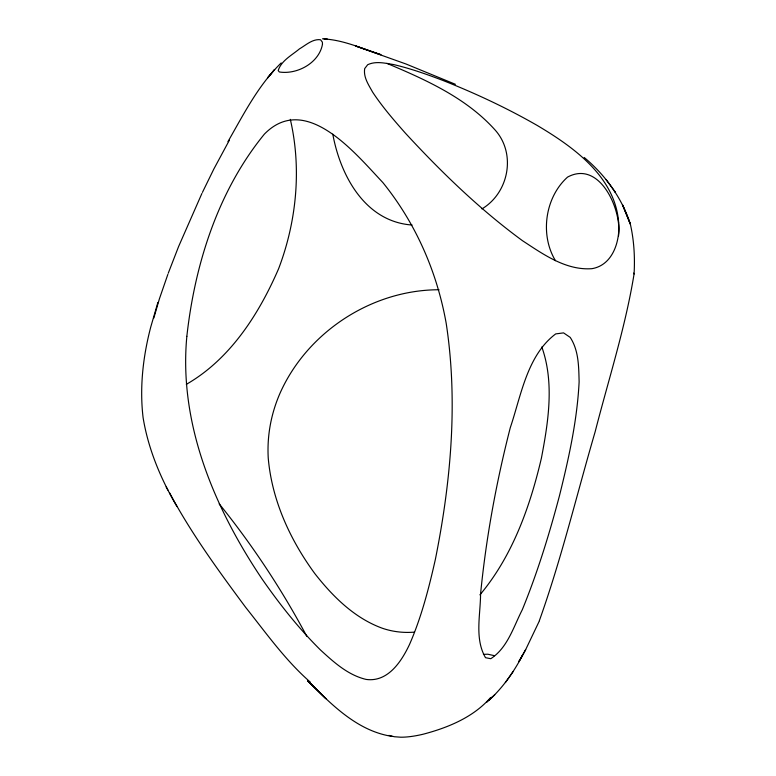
<?xml version="1.0" encoding="UTF-8"?>
<svg xmlns="http://www.w3.org/2000/svg" width="776" height="776" viewBox="0 0 776 776"><rect width="100%" height="100%" fill="white"/><g stroke="black" fill="none" stroke-linecap="round" stroke-linejoin="round"><path stroke-width="1.16" d="M618.52 235.875C622.148 210.199 599.877 159.594 567.557 177.103C544.995 197.385 539.757 234.808 555.471 260.707M539.349 620.684C561.426 558.933 576.713 494.768 595.134 431.815C608.559 379.377 625.388 327.491 634.07 274.006C635.04 257.283 634.04 240.434 630.335 224.07C621.867 197.89 605.251 175.007 584.202 157.47M157.877 302.465L150.719 327.132C143.046 356.514 139.505 387.302 143.085 417.556C148.226 449.129 160.836 479.073 176.967 506.534M153.842 317.995L159.371 298.925L167.849 274.394M168.227 273.288L178.606 246.525L201.915 193.447M486.824 702.193C501.684 689.292 513.208 672.996 522.364 655.681L518.698 661.841L525.672 649.628L539.33 621.004M202.429 192.39L213.836 169.032L229.337 140.262M227.931 141.668C243.654 114.266 258.272 85.176 281.203 62.924M522.209 656.059L525.672 649.628M505.38 682.57L513.082 671.618M479.927 594.852C512.538 555.946 529.979 506.873 541.425 458.053C548.322 421.756 554.53 382.694 541.813 346.979M490.539 697.605C473.341 717.305 448.043 727.655 423.279 734.183A41.972 12.358 -17 0 1 400.678 737.2L394.344 736.734L388.892 735.405M494.729 694.782L488.608 700.408L492.712 696.654M481.945 208.899C508.784 192.885 516.399 153.842 495.156 130.058C466.386 97.951 425.908 79.782 386.875 63.351M186.308 384.363C230.171 359.201 258.941 314.144 278.603 268.738C296.568 221.567 301.767 168.702 290.311 119.349M483.419 654.372L487.803 654.207L494.409 655.681M439.012 289.749C371.917 289.787 307.238 331.963 280 393.277A219.986 174.707 1.7 0 0 268.244 458.15C271.901 500.19 290.03 539.737 314.755 573.503C332.72 596.443 354.331 618.016 382.219 628.201A62.934 49.974 1.7 0 0 414.52 632.11M327.453 39.091L324.058 38.945C343.865 40.1 362.344 48.684 380.987 54.708L355.602 46.007L406.081 64.03L455.415 84.303M322.476 38.8L325.28 39.004M412.085 225.021C365.089 221.732 340.392 175.628 332.788 134.141M392.181 736.395C357.484 731.186 331.478 704.569 307.791 680.843L325.939 698.642L307.791 680.843M310.4 682.22C285.5 660.492 266.216 633.177 245.73 607.443C218.376 570.583 191.148 533.325 169.517 492.731M219.171 503.944L220.694 505.7C253.345 546.42 282.212 590.226 306.772 636.281M606.066 179.528L615.494 192.429L614.165 190.595M633.526 273.113L634.07 274.006M166.161 486.901L167.897 490.054M618.656 222.469C620.228 241.006 612.856 265.188 591.913 268.68C565.927 270.572 543.2 254.247 522.5 240.706C479.665 209.326 441.36 172.156 405.421 133.191C393.781 120.057 382.267 106.729 372.587 92.063C368.629 84.865 363.275 77.241 364.691 68.598L367.698 64.709C375.904 60.848 385.139 63.225 393.645 64.573C410.368 68.492 426.577 74.224 442.601 80.326C475.184 93.198 507 108.077 537.37 125.537C573.59 147.081 615.125 176.579 618.656 222.469M186.841 336.357C178.616 423.57 214.302 507.902 262.045 578.954C279.603 604.194 298.692 628.414 320.575 650.075C333.932 662.306 348.017 675.139 366.146 679.427C387.884 682.395 401.435 661.569 409.495 644.507C421.416 617.298 428.808 588.441 435.336 559.544C450.875 482.032 458.209 401.793 446.181 323.262A319.402 292.28 -73.2 0 0 413.715 229.114A321.031 293.764 -73.2 0 0 382.791 182.476C355.738 153.92 305.773 91.84 264.383 134.122C217.978 190.915 194.825 264.257 186.841 336.357M480.557 594.047C480.509 614.893 474.408 638.687 485.514 657.689L490.781 658.708C507.63 647.805 513.567 626.727 522.297 609.723C537.458 572.707 549.233 534.412 559.457 495.777C568.76 458.354 577.189 420.456 579.119 381.84C578.721 366.728 578.799 350.5 570.205 337.385L563.57 332.885L555.703 333.903C527.04 355.389 521.094 395.741 510.288 427.663C496.281 482.284 486.086 537.913 480.557 594.047M322.486 44.213C319.14 62.972 297.169 74.768 279.36 71.984L278.196 70.567C281.232 60.654 291.883 55.242 299.429 48.898C305.88 45.163 312.582 38.722 320.546 39.751L322.36 42.137L322.486 44.213M270.678 74.215L267.545 77.949L274.646 69.491L270.678 74.215M623.516 207.114L622.556 204.922L630.335 224.07L623.516 207.114"/></g></svg>
